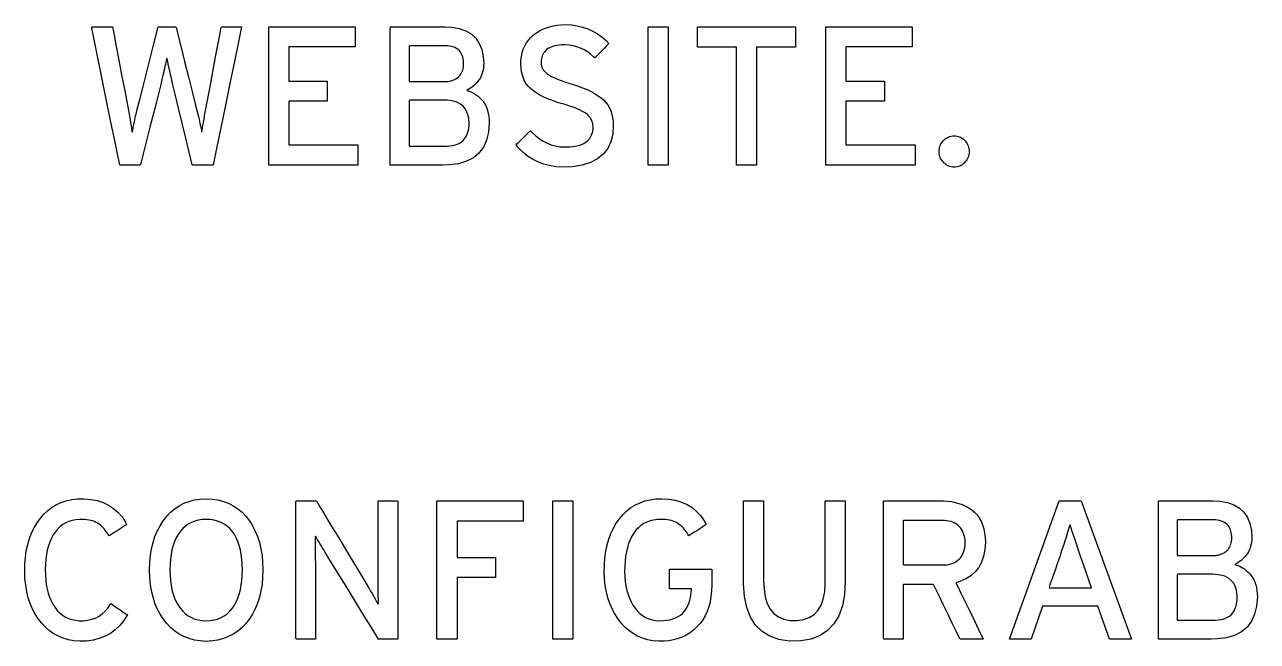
# Model space of a CAD drawing. Extents: x 1 to 47.7, y 0.2 to 33.3.
# Drawn here: x 16.055 to 18.394, y 22.696 to 23.867 of the extents above; entities that cross this region are included whole.
import ezdxf

# ---------------------------------------------------------------- set-up
doc = ezdxf.new("R2010")
doc.units = 0
doc.header["$MEASUREMENT"] = 0
doc.layers.add('4_0_____DWG', color=7, linetype='CONTINUOUS')

msp = doc.modelspace()

# ---------------------------------------------------------------- linework, layer by layer
at = {"layer": '4_0_____DWG'}
for points in [[(17.1718, 23.6753), (17.1707, 23.6588), (17.1672, 23.6441), (17.1612, 23.6314), (17.1528, 23.6207), (17.1418, 23.6118), (17.1284, 23.6049), (17.1126, 23.5999), (17.0943, 23.5969), (17.0752, 23.5959), (17.0627, 23.5969), (17.0508, 23.5989), (17.0395, 23.6019), (17.0288, 23.606), (17.0187, 23.6111), (17.0092, 23.6172), (17.0003, 23.6244), (16.992, 23.6326), (16.9874, 23.6383), (16.989, 23.64), (16.9921, 23.6431), (16.9962, 23.6471), (17.0008, 23.6517), (17.0053, 23.6562), (17.0095, 23.6603), (17.0126, 23.6635), (17.0144, 23.6652), (17.0182, 23.6615), (17.0249, 23.6554), (17.0318, 23.65), (17.0389, 23.6454), (17.0464, 23.6416), (17.054, 23.6386), (17.062, 23.6364), (17.0702, 23.6349), (17.0786, 23.6343), (17.0894, 23.6345), (17.0997, 23.6357), (17.1086, 23.638), (17.1161, 23.6412), (17.1223, 23.6454), (17.1271, 23.6506), (17.1305, 23.6568), (17.1327, 23.6639), (17.1334, 23.6721), (17.1333, 23.6757), (17.1328, 23.6789), (17.132, 23.682), (17.1309, 23.6849), (17.1295, 23.6877), (17.1277, 23.6904), (17.1257, 23.6929), (17.1233, 23.6953), (17.1205, 23.6976), (17.1172, 23.6998), (17.1135, 23.702), (17.1092, 23.7042), (17.1045, 23.7064), (17.0992, 23.7085), (17.0935, 23.7106), (17.0873, 23.7127), (17.0806, 23.7148), (17.0729, 23.717), (17.0643, 23.7196), (17.0562, 23.7224), (17.0486, 23.7253), (17.0415, 23.7284), (17.035, 23.7316), (17.029, 23.7349), (17.0235, 23.7384), (17.0185, 23.742), (17.014, 23.7457), (17.01, 23.7498), (17.0065, 23.7543), (17.0036, 23.7593), (17.0011, 23.7648), (16.9992, 23.7707), (16.9978, 23.7771), (16.9969, 23.784), (16.9965, 23.7913), (16.9966, 23.799), (16.9975, 23.8063), (16.9989, 23.8133), (17.001, 23.8199), (17.0037, 23.8261), (17.007, 23.8319), (17.0109, 23.8374), (17.0154, 23.8424), (17.0206, 23.8471), (17.026, 23.8512), (17.0317, 23.8548), (17.0378, 23.8579), (17.0442, 23.8605), (17.0509, 23.8627), (17.058, 23.8644), (17.0653, 23.8656), (17.0731, 23.8663), (17.0814, 23.8666), (17.0926, 23.866), (17.1033, 23.8644), (17.1135, 23.862), (17.1233, 23.8587), (17.1327, 23.8545), (17.1416, 23.8494), (17.1501, 23.8434), (17.1581, 23.8365), (17.1634, 23.8309), (17.1619, 23.8294), (17.159, 23.8263), (17.155, 23.8222), (17.1506, 23.8176), (17.146, 23.8129), (17.1419, 23.8086), (17.1387, 23.8052), (17.1368, 23.8033), (17.134, 23.8057), (17.1285, 23.8107), (17.1226, 23.8152), (17.1164, 23.8189), (17.1098, 23.8221), (17.1029, 23.8246), (17.0956, 23.8264), (17.088, 23.8276), (17.08, 23.8281), (17.074, 23.828), (17.0693, 23.8277), (17.0649, 23.8271), (17.0609, 23.8264), (17.0571, 23.8253), (17.0537, 23.8241), (17.0506, 23.8227), (17.0478, 23.821), (17.0453, 23.8191), (17.0431, 23.8169), (17.0411, 23.8146), (17.0395, 23.8122), (17.038, 23.8097), (17.0369, 23.8071), (17.036, 23.8043), (17.0353, 23.8015), (17.035, 23.7985), (17.0348, 23.7954), (17.0349, 23.7939), (17.035, 23.7924), (17.0351, 23.791), (17.0354, 23.7896), (17.0357, 23.7883), (17.036, 23.787), (17.0364, 23.7858), (17.0369, 23.7846), (17.0375, 23.7835), (17.0381, 23.7822), (17.0389, 23.781), (17.0397, 23.7798), (17.0407, 23.7786), (17.0417, 23.7774), (17.0429, 23.7762), (17.0442, 23.7751), (17.0456, 23.7739), (17.0476, 23.7724), (17.0508, 23.7704), (17.0545, 23.7683), (17.0588, 23.7662), (17.0635, 23.7641), (17.0688, 23.7619), (17.0746, 23.7598), (17.0809, 23.7576), (17.0876, 23.7554), (17.0957, 23.753), (17.1038, 23.7503), (17.1116, 23.7475), (17.1189, 23.7445), (17.1258, 23.7414), (17.1322, 23.7381), (17.1383, 23.7347), (17.1439, 23.7311), (17.149, 23.7274), (17.1538, 23.7234), (17.1579, 23.719), (17.1615, 23.7141), (17.1646, 23.7088), (17.1671, 23.703), (17.1691, 23.6968), (17.1706, 23.6901), (17.1715, 23.6829)], [(16.4125, 23.6), (16.4111, 23.6), (16.4073, 23.6), (16.4018, 23.6), (16.3953, 23.6), (16.3885, 23.6), (16.3822, 23.6), (16.377, 23.6), (16.3737, 23.6), (16.3727, 23.6003), (16.3706, 23.6088), (16.3663, 23.6268), (16.3604, 23.6513), (16.3536, 23.6794), (16.3467, 23.7081), (16.3404, 23.7343), (16.3354, 23.7551), (16.3324, 23.7674), (16.3315, 23.7714), (16.3305, 23.7757), (16.3295, 23.7799), (16.3286, 23.784), (16.3277, 23.788), (16.3269, 23.7919), (16.3261, 23.7957), (16.3254, 23.7994), (16.3247, 23.803), (16.324, 23.8021), (16.3232, 23.7985), (16.3224, 23.7947), (16.3216, 23.7909), (16.3208, 23.787), (16.3199, 23.7829), (16.319, 23.7788), (16.318, 23.7746), (16.3171, 23.7702), (16.3158, 23.7651), (16.3121, 23.7503), (16.3064, 23.7278), (16.2995, 23.7007), (16.2922, 23.6719), (16.2853, 23.6444), (16.2794, 23.6213), (16.2754, 23.6055), (16.2741, 23.6), (16.2725, 23.6), (16.2687, 23.6), (16.2632, 23.6), (16.2568, 23.6), (16.2502, 23.6), (16.244, 23.6), (16.239, 23.6), (16.2358, 23.6), (16.2349, 23.6007), (16.2321, 23.6147), (16.2262, 23.6432), (16.2184, 23.6816), (16.2095, 23.7253), (16.2005, 23.7696), (16.1923, 23.8098), (16.1859, 23.8414), (16.1821, 23.8597), (16.1819, 23.8624), (16.1846, 23.8624), (16.1893, 23.8624), (16.1953, 23.8624), (16.202, 23.8624), (16.2086, 23.8624), (16.2145, 23.8624), (16.2189, 23.8624), (16.2212, 23.8624), (16.2219, 23.8595), (16.2244, 23.8465), (16.2283, 23.8254), (16.2333, 23.7994), (16.2386, 23.7713), (16.2438, 23.744), (16.2483, 23.7205), (16.2515, 23.7038), (16.2528, 23.6966), (16.2535, 23.6932), (16.2542, 23.6894), (16.2549, 23.6855), (16.2556, 23.6816), (16.2563, 23.6777), (16.2569, 23.6738), (16.2575, 23.6698), (16.2582, 23.6657), (16.2588, 23.6625), (16.2596, 23.6665), (16.2604, 23.6705), (16.2612, 23.6744), (16.262, 23.6783), (16.2628, 23.6822), (16.2636, 23.686), (16.2644, 23.6898), (16.2652, 23.6936), (16.266, 23.6968), (16.2684, 23.7062), (16.273, 23.7247), (16.2793, 23.7493), (16.2863, 23.777), (16.2934, 23.805), (16.2998, 23.8303), (16.3048, 23.8499), (16.3076, 23.861), (16.3083, 23.8624), (16.3106, 23.8624), (16.3147, 23.8624), (16.3199, 23.8624), (16.3255, 23.8624), (16.3312, 23.8624), (16.3361, 23.8624), (16.3397, 23.8624), (16.3415, 23.8624), (16.3425, 23.859), (16.346, 23.8451), (16.3515, 23.8232), (16.3582, 23.7964), (16.3654, 23.7676), (16.3724, 23.7398), (16.3784, 23.716), (16.3826, 23.6992), (16.3843, 23.6925), (16.385, 23.6896), (16.3858, 23.6863), (16.3866, 23.683), (16.3873, 23.6797), (16.388, 23.6762), (16.3887, 23.6726), (16.3894, 23.669), (16.3901, 23.6653), (16.3908, 23.6627), (16.3916, 23.6667), (16.3923, 23.6706), (16.393, 23.6743), (16.3936, 23.6779), (16.3942, 23.6814), (16.3948, 23.6847), (16.3953, 23.6879), (16.3957, 23.691), (16.3962, 23.6938), (16.3981, 23.7039), (16.4017, 23.7232), (16.4065, 23.7485), (16.4118, 23.7769), (16.4171, 23.8053), (16.4219, 23.8309), (16.4256, 23.8505), (16.4277, 23.8613), (16.4283, 23.8624), (16.4311, 23.8624), (16.4358, 23.8624), (16.4417, 23.8624), (16.4482, 23.8624), (16.4546, 23.8624), (16.4601, 23.8624), (16.4642, 23.8624), (16.4661, 23.8624), (16.4649, 23.8564), (16.4604, 23.8342), (16.4534, 23.7999), (16.4448, 23.7581), (16.4357, 23.7136), (16.427, 23.6708), (16.4196, 23.6346), (16.4144, 23.6094)], [(16.9364, 23.6805), (16.935, 23.6627), (16.9313, 23.6472), (16.9252, 23.6339), (16.9169, 23.6228), (16.9062, 23.6139), (16.8932, 23.6072), (16.8779, 23.6026), (16.8602, 23.6003), (16.8486, 23.6), (16.8418, 23.6), (16.8294, 23.6), (16.8135, 23.6), (16.796, 23.6), (16.7788, 23.6), (16.7639, 23.6), (16.7532, 23.6), (16.7485, 23.6), (16.7485, 23.6079), (16.7485, 23.6327), (16.7485, 23.6695), (16.7485, 23.7133), (16.7485, 23.7591), (16.7485, 23.8018), (16.7485, 23.8364), (16.7485, 23.8579), (16.749, 23.8624), (16.7553, 23.8624), (16.7676, 23.8624), (16.7837, 23.8624), (16.8017, 23.8624), (16.8197, 23.8624), (16.8355, 23.8624), (16.8472, 23.8624), (16.8527, 23.8624), (16.8653, 23.8618), (16.8795, 23.8593), (16.8918, 23.855), (16.9023, 23.8489), (16.9108, 23.8409), (16.9174, 23.8311), (16.9222, 23.8195), (16.925, 23.806), (16.9259, 23.7932), (16.9257, 23.7888), (16.9253, 23.7845), (16.9246, 23.7804), (16.9237, 23.7765), (16.9225, 23.7728), (16.9211, 23.7692), (16.9195, 23.7658), (16.9175, 23.7626), (16.9154, 23.7597), (16.9132, 23.7568), (16.9108, 23.7542), (16.9082, 23.7517), (16.9055, 23.7493), (16.9027, 23.7471), (16.8996, 23.7451), (16.8965, 23.7432), (16.8939, 23.7416), (16.8976, 23.7405), (16.9013, 23.7392), (16.9049, 23.7375), (16.9083, 23.7355), (16.9118, 23.7332), (16.9151, 23.7306), (16.9184, 23.7277), (16.9215, 23.7245), (16.9246, 23.721), (16.9273, 23.7171), (16.9296, 23.7129), (16.9316, 23.7083), (16.9333, 23.7034), (16.9346, 23.6982), (16.9355, 23.6926), (16.9361, 23.6867)], [(16.8878, 23.7921), (16.8877, 23.7955), (16.8874, 23.7988), (16.8869, 23.8019), (16.8861, 23.8049), (16.8852, 23.8078), (16.884, 23.8106), (16.8827, 23.8132), (16.8811, 23.8156), (16.8792, 23.8179), (16.8768, 23.8198), (16.8742, 23.8215), (16.8713, 23.823), (16.8681, 23.8242), (16.8647, 23.8251), (16.8609, 23.8258), (16.8569, 23.8263), (16.8526, 23.8265), (16.85, 23.8265), (16.843, 23.8265), (16.8331, 23.8265), (16.8215, 23.8265), (16.8095, 23.8265), (16.7986, 23.8265), (16.79, 23.8265), (16.785, 23.8265), (16.7843, 23.8258), (16.7843, 23.8209), (16.7843, 23.8123), (16.7843, 23.8014), (16.7843, 23.7895), (16.7843, 23.778), (16.7843, 23.7681), (16.7843, 23.7611), (16.7843, 23.7585), (16.787, 23.7585), (16.7939, 23.7585), (16.8038, 23.7585), (16.8154, 23.7585), (16.8274, 23.7585), (16.8383, 23.7585), (16.8469, 23.7585), (16.8519, 23.7585), (16.8537, 23.7586), (16.8559, 23.7586), (16.858, 23.7588), (16.8601, 23.7591), (16.862, 23.7594), (16.8638, 23.7598), (16.8656, 23.7604), (16.8673, 23.761), (16.8689, 23.7617), (16.8704, 23.7624), (16.8718, 23.7631), (16.8732, 23.7639), (16.8746, 23.7648), (16.8758, 23.7657), (16.8771, 23.7666), (16.8782, 23.7676), (16.8793, 23.7686), (16.8808, 23.7703), (16.8824, 23.7726), (16.8839, 23.775), (16.8851, 23.7776), (16.8861, 23.7802), (16.8868, 23.783), (16.8874, 23.7859), (16.8877, 23.7889)], [(16.8983, 23.6794), (16.8975, 23.6891), (16.8954, 23.6975), (16.8921, 23.7048), (16.8876, 23.7109), (16.8817, 23.7157), (16.8747, 23.7193), (16.8663, 23.7217), (16.8567, 23.7229), (16.852, 23.723), (16.8461, 23.723), (16.8366, 23.723), (16.825, 23.723), (16.8126, 23.723), (16.801, 23.723), (16.7915, 23.723), (16.7856, 23.723), (16.7843, 23.7226), (16.7843, 23.7171), (16.7843, 23.7064), (16.7843, 23.6924), (16.7843, 23.6768), (16.7843, 23.6616), (16.7843, 23.6485), (16.7843, 23.6393), (16.7843, 23.6359), (16.787, 23.6359), (16.7942, 23.6359), (16.8044, 23.6359), (16.8162, 23.6359), (16.8283, 23.6359), (16.8392, 23.6359), (16.8476, 23.6359), (16.8519, 23.6359), (16.8562, 23.6359), (16.8618, 23.6364), (16.8669, 23.6371), (16.8717, 23.6382), (16.876, 23.6397), (16.8799, 23.6416), (16.8833, 23.6437), (16.8864, 23.6463), (16.889, 23.6491), (16.8912, 23.6521), (16.893, 23.6553), (16.8946, 23.6588), (16.8959, 23.6625), (16.897, 23.6664), (16.8977, 23.6705), (16.8981, 23.6748)], [(17.8473, 23.6254), (17.8471, 23.6226), (17.8467, 23.6199), (17.8461, 23.6173), (17.8453, 23.6148), (17.8442, 23.6124), (17.843, 23.6101), (17.8416, 23.608), (17.8399, 23.6059), (17.8381, 23.6039), (17.8361, 23.6021), (17.834, 23.6006), (17.8317, 23.5992), (17.8294, 23.5981), (17.8269, 23.5972), (17.8243, 23.5965), (17.8216, 23.596), (17.8187, 23.5958), (17.816, 23.596), (17.8133, 23.5965), (17.8108, 23.5972), (17.8084, 23.5981), (17.806, 23.5992), (17.8038, 23.6006), (17.8018, 23.6021), (17.7998, 23.6039), (17.7978, 23.6059), (17.796, 23.608), (17.7945, 23.6101), (17.7932, 23.6124), (17.7921, 23.6148), (17.7913, 23.6173), (17.7907, 23.6199), (17.7903, 23.6226), (17.7902, 23.6254), (17.7903, 23.6284), (17.7907, 23.6312), (17.7913, 23.634), (17.7921, 23.6366), (17.7932, 23.6391), (17.7945, 23.6414), (17.796, 23.6437), (17.7978, 23.6458), (17.7998, 23.6478), (17.8018, 23.6495), (17.8038, 23.651), (17.806, 23.6523), (17.8084, 23.6534), (17.8108, 23.6542), (17.8133, 23.6548), (17.816, 23.6553), (17.8187, 23.6554), (17.8216, 23.6553), (17.8243, 23.6548), (17.8269, 23.6542), (17.8294, 23.6534), (17.8317, 23.6523), (17.834, 23.651), (17.8361, 23.6495), (17.8381, 23.6478), (17.8399, 23.6458), (17.8416, 23.6437), (17.843, 23.6414), (17.8442, 23.6391), (17.8453, 23.6366), (17.8461, 23.634), (17.8467, 23.6312), (17.8471, 23.6284)], [(16.2495, 22.746), (16.2427, 22.7353), (16.235, 22.7259), (16.2265, 22.7178), (16.2172, 22.711), (16.2071, 22.7054), (16.1961, 22.7011), (16.1844, 22.698), (16.1718, 22.6963), (16.159, 22.6959), (16.1481, 22.6968), (16.1376, 22.6987), (16.1278, 22.7016), (16.1185, 22.7054), (16.1098, 22.7101), (16.1017, 22.7159), (16.0941, 22.7225), (16.0871, 22.7302), (16.0805, 22.7386), (16.0746, 22.7476), (16.0695, 22.7572), (16.0651, 22.7675), (16.0615, 22.7784), (16.0586, 22.79), (16.0565, 22.8022), (16.0552, 22.815), (16.0546, 22.8285), (16.0548, 22.8422), (16.0559, 22.8553), (16.0577, 22.8678), (16.0603, 22.8797), (16.0636, 22.8909), (16.0677, 22.9015), (16.0725, 22.9115), (16.0781, 22.9209), (16.0844, 22.9296), (16.0912, 22.9375), (16.0985, 22.9445), (16.1065, 22.9505), (16.1149, 22.9555), (16.124, 22.9596), (16.1336, 22.9628), (16.1438, 22.965), (16.1546, 22.9663), (16.1667, 22.9665), (16.18, 22.9654), (16.1923, 22.963), (16.2036, 22.9593), (16.214, 22.9544), (16.2235, 22.9482), (16.232, 22.9407), (16.2395, 22.932), (16.2461, 22.922), (16.248, 22.9173), (16.2455, 22.9157), (16.2413, 22.913), (16.236, 22.9096), (16.2303, 22.9059), (16.2247, 22.9023), (16.2198, 22.8991), (16.2163, 22.8969), (16.2148, 22.8959), (16.2129, 22.899), (16.2106, 22.9024), (16.2083, 22.9056), (16.206, 22.9085), (16.2035, 22.9113), (16.2011, 22.9138), (16.1985, 22.9162), (16.1959, 22.9183), (16.1932, 22.9201), (16.1903, 22.9217), (16.1871, 22.9231), (16.1838, 22.9243), (16.1803, 22.9253), (16.1767, 22.9261), (16.1728, 22.9268), (16.1688, 22.9272), (16.1646, 22.9274), (16.159, 22.9273), (16.1517, 22.9267), (16.1449, 22.9254), (16.1385, 22.9234), (16.1325, 22.9208), (16.1269, 22.9175), (16.1218, 22.9136), (16.1171, 22.909), (16.1128, 22.9038), (16.1088, 22.8979), (16.1053, 22.8914), (16.1022, 22.8844), (16.0996, 22.877), (16.0975, 22.869), (16.0959, 22.8605), (16.0947, 22.8515), (16.0939, 22.842), (16.0937, 22.832), (16.0939, 22.822), (16.0945, 22.8125), (16.0957, 22.8036), (16.0973, 22.7951), (16.0993, 22.7871), (16.1019, 22.7797), (16.1049, 22.7727), (16.1083, 22.7662), (16.1122, 22.7602), (16.1165, 22.7546), (16.1211, 22.7497), (16.1262, 22.7455), (16.1317, 22.7421), (16.1377, 22.7393), (16.144, 22.7372), (16.1508, 22.7358), (16.158, 22.735), (16.166, 22.735), (16.1743, 22.7359), (16.1819, 22.7376), (16.1891, 22.7401), (16.1957, 22.7435), (16.2018, 22.7478), (16.2073, 22.753), (16.2124, 22.759), (16.2168, 22.7658), (16.2186, 22.7674), (16.2212, 22.7656), (16.2253, 22.7627), (16.2303, 22.7592), (16.2357, 22.7555), (16.2409, 22.7519), (16.2453, 22.7489), (16.2484, 22.7468)], [(16.5068, 22.8313), (16.5063, 22.8173), (16.5051, 22.804), (16.503, 22.7914), (16.5002, 22.7795), (16.4967, 22.7682), (16.4923, 22.7576), (16.4872, 22.7477), (16.4813, 22.7384), (16.4746, 22.7298), (16.4672, 22.722), (16.4592, 22.7152), (16.4506, 22.7095), (16.4415, 22.7047), (16.4317, 22.701), (16.4214, 22.6982), (16.4105, 22.6965), (16.3989, 22.6958), (16.3875, 22.6965), (16.3767, 22.6982), (16.3665, 22.701), (16.3568, 22.7047), (16.3478, 22.7095), (16.3394, 22.7152), (16.3315, 22.722), (16.3243, 22.7298), (16.3176, 22.7384), (16.3115, 22.7477), (16.3063, 22.7576), (16.3018, 22.7682), (16.2982, 22.7795), (16.2953, 22.7914), (16.2932, 22.804), (16.292, 22.8173), (16.2915, 22.8313), (16.292, 22.8453), (16.2932, 22.8586), (16.2953, 22.8712), (16.2982, 22.8832), (16.3018, 22.8946), (16.3063, 22.9052), (16.3115, 22.9153), (16.3176, 22.9246), (16.3243, 22.9333), (16.3315, 22.9409), (16.3394, 22.9476), (16.3478, 22.9533), (16.3568, 22.9579), (16.3665, 22.9616), (16.3767, 22.9643), (16.3875, 22.9659), (16.3989, 22.9666), (16.4105, 22.9659), (16.4214, 22.9643), (16.4317, 22.9616), (16.4415, 22.9579), (16.4506, 22.9533), (16.4592, 22.9476), (16.4672, 22.9409), (16.4746, 22.9333), (16.4813, 22.9246), (16.4872, 22.9153), (16.4923, 22.9052), (16.4967, 22.8946), (16.5002, 22.8832), (16.503, 22.8712), (16.5051, 22.8586), (16.5063, 22.8453)], [(16.7263, 22.7), (16.7226, 22.706), (16.7128, 22.722), (16.6986, 22.7451), (16.6819, 22.7722), (16.6645, 22.8004), (16.6484, 22.8266), (16.6352, 22.848), (16.6269, 22.8614), (16.6243, 22.8658), (16.6218, 22.8699), (16.6194, 22.8739), (16.6171, 22.8778), (16.6149, 22.8815), (16.6128, 22.8852), (16.6107, 22.8887), (16.6087, 22.8921), (16.6068, 22.8954), (16.606, 22.8933), (16.606, 22.887), (16.606, 22.8805), (16.6061, 22.8737), (16.6061, 22.8668), (16.6062, 22.8597), (16.6062, 22.8524), (16.6063, 22.8449), (16.6064, 22.8371), (16.6064, 22.8323), (16.6064, 22.8201), (16.6064, 22.8017), (16.6064, 22.7797), (16.6064, 22.7563), (16.6064, 22.7343), (16.6064, 22.7159), (16.6064, 22.7037), (16.6063, 22.7), (16.6046, 22.7), (16.6008, 22.7), (16.5954, 22.7), (16.5893, 22.7), (16.583, 22.7), (16.5772, 22.7), (16.5726, 22.7), (16.5699, 22.7), (16.5694, 22.7018), (16.5694, 22.7188), (16.5694, 22.7498), (16.5694, 22.7899), (16.5694, 22.8344), (16.5694, 22.8786), (16.5694, 22.9177), (16.5694, 22.9469), (16.5694, 22.9616), (16.5702, 22.9624), (16.5733, 22.9624), (16.5784, 22.9624), (16.5846, 22.9624), (16.5912, 22.9624), (16.5976, 22.9624), (16.6031, 22.9624), (16.6068, 22.9624), (16.6082, 22.9624), (16.6118, 22.9565), (16.6212, 22.941), (16.6347, 22.9185), (16.6506, 22.8921), (16.6672, 22.8647), (16.6826, 22.8392), (16.6951, 22.8184), (16.703, 22.8053), (16.7057, 22.8008), (16.7085, 22.7959), (16.7113, 22.7912), (16.7139, 22.7867), (16.7164, 22.7823), (16.7187, 22.7781), (16.721, 22.7741), (16.7231, 22.7702), (16.7251, 22.7666), (16.7259, 22.7687), (16.7259, 22.7752), (16.7258, 22.7819), (16.7257, 22.7887), (16.7257, 22.7958), (16.7257, 22.803), (16.7256, 22.8104), (16.7256, 22.818), (16.7256, 22.8258), (16.7256, 22.8306), (16.7256, 22.8428), (16.7256, 22.8611), (16.7256, 22.8831), (16.7256, 22.9063), (16.7256, 22.9283), (16.7256, 22.9466), (16.7256, 22.9587), (16.7256, 22.9624), (16.7274, 22.9624), (16.7312, 22.9624), (16.7366, 22.9624), (16.7427, 22.9624), (16.749, 22.9624), (16.7548, 22.9624), (16.7594, 22.9624), (16.7621, 22.9624), (16.7626, 22.9605), (16.7626, 22.9435), (16.7626, 22.9126), (16.7626, 22.8725), (16.7626, 22.828), (16.7626, 22.7838), (16.7626, 22.7447), (16.7626, 22.7154), (16.7626, 22.7008), (16.7619, 22.7), (16.7589, 22.7), (16.7542, 22.7), (16.7484, 22.7), (16.7422, 22.7), (16.7363, 22.7), (16.7312, 22.7), (16.7276, 22.7)], [(17.3588, 22.8027), (17.3583, 22.7914), (17.3572, 22.7808), (17.3555, 22.7707), (17.353, 22.7613), (17.3499, 22.7525), (17.3461, 22.7442), (17.3416, 22.7366), (17.3365, 22.7296), (17.3306, 22.7231), (17.3243, 22.7173), (17.3176, 22.7121), (17.3104, 22.7076), (17.3028, 22.7039), (17.2948, 22.7009), (17.2863, 22.6985), (17.2774, 22.6969), (17.2681, 22.696), (17.2578, 22.6959), (17.247, 22.697), (17.2367, 22.6989), (17.227, 22.7019), (17.2179, 22.7057), (17.2093, 22.7105), (17.2012, 22.7162), (17.1938, 22.7229), (17.1868, 22.7305), (17.1804, 22.7389), (17.1746, 22.7478), (17.1695, 22.7574), (17.1652, 22.7676), (17.1616, 22.7784), (17.1588, 22.7899), (17.1567, 22.802), (17.1553, 22.8147), (17.1547, 22.828), (17.1549, 22.8416), (17.1559, 22.8546), (17.1577, 22.8671), (17.1602, 22.8789), (17.1634, 22.89), (17.1674, 22.9006), (17.1721, 22.9106), (17.1776, 22.9199), (17.1838, 22.9286), (17.1904, 22.9366), (17.1976, 22.9436), (17.2054, 22.9497), (17.2137, 22.9548), (17.2226, 22.959), (17.232, 22.9623), (17.242, 22.9647), (17.2526, 22.9661), (17.2641, 22.9666), (17.2774, 22.9657), (17.2898, 22.9636), (17.3013, 22.9602), (17.3118, 22.9556), (17.3214, 22.9497), (17.33, 22.9426), (17.3377, 22.9343), (17.3445, 22.9247), (17.3483, 22.9175), (17.3464, 22.9163), (17.3427, 22.9139), (17.3378, 22.9107), (17.3322, 22.9071), (17.3266, 22.9035), (17.3215, 22.9003), (17.3176, 22.8978), (17.3154, 22.8964), (17.314, 22.8981), (17.3118, 22.9015), (17.3095, 22.9048), (17.3072, 22.9078), (17.3048, 22.9106), (17.3023, 22.9132), (17.2997, 22.9156), (17.2971, 22.9178), (17.2944, 22.9197), (17.2916, 22.9214), (17.2886, 22.9228), (17.2854, 22.924), (17.282, 22.925), (17.2784, 22.9259), (17.2747, 22.9265), (17.2708, 22.927), (17.2667, 22.9273), (17.2625, 22.9274), (17.2554, 22.9271), (17.2484, 22.9261), (17.2418, 22.9245), (17.2356, 22.9222), (17.2298, 22.9193), (17.2244, 22.9158), (17.2195, 22.9116), (17.2149, 22.9068), (17.2108, 22.9014), (17.207, 22.8952), (17.2037, 22.8886), (17.2009, 22.8815), (17.1985, 22.8739), (17.1966, 22.8658), (17.1951, 22.8572), (17.1941, 22.848), (17.1935, 22.8384), (17.1934, 22.8284), (17.1938, 22.8187), (17.1946, 22.8095), (17.1959, 22.8008), (17.1976, 22.7925), (17.1998, 22.7848), (17.2024, 22.7775), (17.2055, 22.7708), (17.2091, 22.7645), (17.2131, 22.7586), (17.2175, 22.7533), (17.2223, 22.7486), (17.2275, 22.7446), (17.2331, 22.7413), (17.2391, 22.7387), (17.2455, 22.7368), (17.2524, 22.7355), (17.2596, 22.735), (17.2667, 22.7351), (17.2732, 22.7358), (17.2792, 22.7368), (17.2849, 22.7384), (17.29, 22.7403), (17.2948, 22.7427), (17.2991, 22.7456), (17.3029, 22.7489), (17.3064, 22.7526), (17.3093, 22.7566), (17.3118, 22.7607), (17.314, 22.765), (17.3158, 22.7695), (17.3173, 22.7741), (17.3185, 22.779), (17.3193, 22.7839), (17.3198, 22.7891), (17.32, 22.7941), (17.32, 22.7942), (17.32, 22.7943), (17.32, 22.7944), (17.32, 22.7946), (17.32, 22.7948), (17.32, 22.795), (17.32, 22.7951), (17.32, 22.7952), (17.3199, 22.7952), (17.3177, 22.7952), (17.3133, 22.7952), (17.3073, 22.7952), (17.3004, 22.7952), (17.2934, 22.7952), (17.287, 22.7952), (17.2819, 22.7952), (17.2789, 22.7952), (17.2784, 22.7955), (17.2784, 22.7979), (17.2784, 22.8022), (17.2784, 22.8079), (17.2784, 22.8142), (17.2784, 22.8205), (17.2784, 22.8261), (17.2784, 22.8304), (17.2784, 22.8327), (17.2796, 22.8329), (17.2856, 22.8329), (17.2955, 22.8329), (17.308, 22.8329), (17.3215, 22.8329), (17.3348, 22.8329), (17.3463, 22.8329), (17.3547, 22.8329), (17.3586, 22.8329), (17.3588, 22.8322), (17.3588, 22.8296), (17.3588, 22.8257), (17.3588, 22.8208), (17.3588, 22.8157), (17.3588, 22.8108), (17.3588, 22.8067), (17.3588, 22.8038)], [(17.6122, 22.8094), (17.6107, 22.7848), (17.6066, 22.7631), (17.5999, 22.7445), (17.5906, 22.7289), (17.5787, 22.7163), (17.5643, 22.7067), (17.5472, 22.7001), (17.5276, 22.6965), (17.5059, 22.6962), (17.4861, 22.6993), (17.4688, 22.7054), (17.4541, 22.7145), (17.442, 22.7266), (17.4324, 22.7417), (17.4254, 22.7598), (17.421, 22.7809), (17.4191, 22.805), (17.419, 22.8139), (17.419, 22.8274), (17.419, 22.8481), (17.419, 22.8731), (17.419, 22.8995), (17.419, 22.9245), (17.419, 22.9452), (17.419, 22.9587), (17.4191, 22.9624), (17.421, 22.9624), (17.4252, 22.9624), (17.4309, 22.9624), (17.4374, 22.9624), (17.4439, 22.9624), (17.4498, 22.9624), (17.4544, 22.9624), (17.4568, 22.9624), (17.4571, 22.9603), (17.4571, 22.9486), (17.4571, 22.9293), (17.4571, 22.9051), (17.4571, 22.8789), (17.4571, 22.8535), (17.4571, 22.8319), (17.4571, 22.8168), (17.4571, 22.8112), (17.4579, 22.7946), (17.4602, 22.78), (17.4642, 22.7675), (17.4697, 22.757), (17.4767, 22.7486), (17.4854, 22.7421), (17.4956, 22.7378), (17.5074, 22.7354), (17.5206, 22.7352), (17.5329, 22.737), (17.5437, 22.7409), (17.5528, 22.7467), (17.5603, 22.7545), (17.5661, 22.7643), (17.5704, 22.776), (17.5731, 22.7896), (17.5741, 22.8053), (17.5741, 22.8124), (17.5741, 22.826), (17.5741, 22.8469), (17.5741, 22.8722), (17.5741, 22.8989), (17.5741, 22.9241), (17.5741, 22.945), (17.5741, 22.9586), (17.5742, 22.9624), (17.5761, 22.9624), (17.5803, 22.9624), (17.586, 22.9624), (17.5925, 22.9624), (17.599, 22.9624), (17.6049, 22.9624), (17.6095, 22.9624), (17.6119, 22.9624), (17.6122, 22.9603), (17.6122, 22.9485), (17.6122, 22.9289), (17.6122, 22.9044), (17.6122, 22.8779), (17.6122, 22.8522), (17.6122, 22.8303), (17.6122, 22.8151)], [(17.8781, 22.8839), (17.8771, 22.87), (17.8747, 22.8574), (17.8708, 22.8461), (17.8655, 22.8362), (17.8588, 22.8275), (17.8506, 22.8202), (17.841, 22.8142), (17.8299, 22.8095), (17.8223, 22.8067), (17.8255, 22.8001), (17.8316, 22.7875), (17.8396, 22.7711), (17.8484, 22.7528), (17.8573, 22.7345), (17.8651, 22.7184), (17.8709, 22.7063), (17.8738, 22.7003), (17.8731, 22.7), (17.8694, 22.7), (17.8636, 22.7), (17.8565, 22.7), (17.8489, 22.7), (17.8416, 22.7), (17.8355, 22.7), (17.8314, 22.7), (17.83, 22.7), (17.8278, 22.7045), (17.8226, 22.7153), (17.8153, 22.7304), (17.8068, 22.7478), (17.7982, 22.7657), (17.7902, 22.7821), (17.7839, 22.795), (17.7802, 22.8026), (17.7792, 22.8038), (17.7753, 22.8038), (17.7684, 22.8038), (17.7594, 22.8038), (17.7496, 22.8038), (17.7399, 22.8038), (17.7314, 22.8038), (17.7252, 22.8038), (17.7223, 22.8038), (17.7222, 22.8012), (17.7222, 22.792), (17.7222, 22.7779), (17.7222, 22.7609), (17.7222, 22.7429), (17.7222, 22.7259), (17.7222, 22.7119), (17.7222, 22.7026), (17.7222, 22.7), (17.7203, 22.7), (17.7163, 22.7), (17.7108, 22.7), (17.7044, 22.7), (17.698, 22.7), (17.6922, 22.7), (17.6877, 22.7), (17.6852, 22.7), (17.6849, 22.703), (17.6849, 22.7222), (17.6849, 22.7549), (17.6849, 22.7963), (17.6849, 22.8415), (17.6849, 22.8856), (17.6849, 22.9237), (17.6849, 22.9509), (17.6849, 22.9623), (17.6884, 22.9624), (17.6988, 22.9624), (17.7143, 22.9624), (17.7327, 22.9624), (17.752, 22.9624), (17.77, 22.9624), (17.7848, 22.9624), (17.7941, 22.9624), (17.7985, 22.9624), (17.8063, 22.962), (17.8138, 22.9611), (17.8209, 22.9597), (17.8278, 22.9578), (17.8343, 22.9554), (17.8406, 22.9525), (17.8465, 22.9491), (17.8522, 22.9452), (17.8575, 22.9408), (17.8622, 22.9357), (17.8663, 22.93), (17.8699, 22.9238), (17.8727, 22.917), (17.875, 22.9096), (17.8766, 22.9016), (17.8777, 22.8931)], [(18.3943, 22.7805), (18.3929, 22.7628), (18.3892, 22.7472), (18.3831, 22.7339), (18.3748, 22.7228), (18.3641, 22.7139), (18.3511, 22.7072), (18.3358, 22.7027), (18.3181, 22.7003), (18.3065, 22.7), (18.2997, 22.7), (18.2873, 22.7), (18.2714, 22.7), (18.2539, 22.7), (18.2367, 22.7), (18.2218, 22.7), (18.2111, 22.7), (18.2064, 22.7), (18.2064, 22.7079), (18.2064, 22.7327), (18.2064, 22.7695), (18.2064, 22.8133), (18.2064, 22.8591), (18.2064, 22.9018), (18.2064, 22.9364), (18.2064, 22.9579), (18.2069, 22.9624), (18.2132, 22.9624), (18.2255, 22.9624), (18.2416, 22.9624), (18.2596, 22.9624), (18.2776, 22.9624), (18.2934, 22.9624), (18.3051, 22.9624), (18.3106, 22.9624), (18.3232, 22.9618), (18.3374, 22.9593), (18.3497, 22.955), (18.3602, 22.9489), (18.3687, 22.9409), (18.3753, 22.9311), (18.3801, 22.9195), (18.3829, 22.906), (18.3838, 22.8932), (18.3836, 22.8888), (18.3832, 22.8845), (18.3825, 22.8804), (18.3816, 22.8765), (18.3804, 22.8728), (18.379, 22.8692), (18.3774, 22.8658), (18.3754, 22.8626), (18.3733, 22.8597), (18.3711, 22.8568), (18.3687, 22.8542), (18.3661, 22.8517), (18.3634, 22.8493), (18.3606, 22.8471), (18.3575, 22.8451), (18.3544, 22.8432), (18.3518, 22.8416), (18.3555, 22.8405), (18.3592, 22.8392), (18.3628, 22.8375), (18.3662, 22.8355), (18.3697, 22.8332), (18.373, 22.8306), (18.3763, 22.8277), (18.3794, 22.8245), (18.3825, 22.821), (18.3852, 22.8171), (18.3875, 22.8129), (18.3895, 22.8083), (18.3912, 22.8034), (18.3925, 22.7982), (18.3934, 22.7926), (18.394, 22.7867)], [(16.468, 22.8313), (16.4677, 22.8416), (16.467, 22.8514), (16.4658, 22.8606), (16.4641, 22.8693), (16.462, 22.8775), (16.4593, 22.8851), (16.4562, 22.8923), (16.4526, 22.8988), (16.4485, 22.9048), (16.4439, 22.91), (16.4388, 22.9146), (16.4333, 22.9184), (16.4274, 22.9216), (16.4209, 22.9241), (16.4141, 22.9259), (16.4067, 22.927), (16.3989, 22.9274), (16.3913, 22.927), (16.3841, 22.9259), (16.3774, 22.9241), (16.371, 22.9216), (16.3652, 22.9184), (16.3597, 22.9146), (16.3547, 22.91), (16.3501, 22.9048), (16.346, 22.8988), (16.3423, 22.8923), (16.3391, 22.8851), (16.3364, 22.8775), (16.3342, 22.8693), (16.3325, 22.8606), (16.3312, 22.8514), (16.3305, 22.8416), (16.3303, 22.8313), (16.3305, 22.8211), (16.3312, 22.8114), (16.3325, 22.8023), (16.3342, 22.7937), (16.3364, 22.7856), (16.3391, 22.778), (16.3423, 22.771), (16.346, 22.7644), (16.3501, 22.7583), (16.3547, 22.7529), (16.3597, 22.7481), (16.3652, 22.7441), (16.371, 22.7408), (16.3774, 22.7382), (16.3841, 22.7364), (16.3913, 22.7353), (16.3989, 22.7349), (16.4067, 22.7353), (16.4141, 22.7364), (16.4209, 22.7382), (16.4274, 22.7408), (16.4333, 22.7441), (16.4388, 22.7481), (16.4439, 22.7529), (16.4485, 22.7583), (16.4526, 22.7644), (16.4562, 22.771), (16.4593, 22.778), (16.462, 22.7856), (16.4641, 22.7937), (16.4658, 22.8023), (16.467, 22.8114), (16.4677, 22.8211)], [(17.8396, 22.8828), (17.8394, 22.8877), (17.8388, 22.8922), (17.838, 22.8965), (17.8368, 22.9005), (17.8353, 22.9041), (17.8336, 22.9075), (17.8315, 22.9105), (17.829, 22.9133), (17.8263, 22.9158), (17.8233, 22.9181), (17.8201, 22.9201), (17.8166, 22.9218), (17.8129, 22.9231), (17.809, 22.9241), (17.8048, 22.9249), (17.8003, 22.9253), (17.7963, 22.9254), (17.7926, 22.9254), (17.7844, 22.9254), (17.7731, 22.9254), (17.7602, 22.9254), (17.7472, 22.9254), (17.7356, 22.9254), (17.7269, 22.9254), (17.7225, 22.9254), (17.7222, 22.9237), (17.7222, 22.9163), (17.7222, 22.9047), (17.7222, 22.8906), (17.7222, 22.8756), (17.7222, 22.8615), (17.7222, 22.8499), (17.7222, 22.8425), (17.7225, 22.8408), (17.7269, 22.8408), (17.7356, 22.8408), (17.7472, 22.8408), (17.7602, 22.8408), (17.7731, 22.8408), (17.7844, 22.8408), (17.7926, 22.8408), (17.7963, 22.8408), (17.8003, 22.8409), (17.8046, 22.8413), (17.8088, 22.842), (17.8127, 22.843), (17.8163, 22.8443), (17.8198, 22.8458), (17.823, 22.8477), (17.826, 22.8499), (17.8287, 22.8523), (17.8312, 22.8551), (17.8334, 22.8581), (17.8352, 22.8614), (17.8367, 22.8651), (17.8379, 22.8691), (17.8388, 22.8733), (17.8394, 22.8779)], [(18.0584, 22.8578), (18.0555, 22.8665), (18.0527, 22.8747), (18.0501, 22.8827), (18.0476, 22.8902), (18.0452, 22.8975), (18.043, 22.9043), (18.0409, 22.9109), (18.039, 22.9171), (18.0373, 22.9135), (18.0354, 22.9071), (18.0333, 22.9004), (18.0311, 22.8933), (18.0288, 22.8858), (18.0262, 22.8779), (18.0235, 22.8697), (18.0206, 22.861), (18.0191, 22.8565), (18.0173, 22.8515), (18.0144, 22.8432), (18.0109, 22.8329), (18.0071, 22.822), (18.0035, 22.8117), (18.0006, 22.8034), (17.9989, 22.7983), (17.9991, 22.7974), (18.0048, 22.7974), (18.0153, 22.7974), (18.0287, 22.7974), (18.0434, 22.7974), (18.0576, 22.7974), (18.0695, 22.7974), (18.0773, 22.7974), (18.0794, 22.7975), (18.0782, 22.8009), (18.0757, 22.8081), (18.0723, 22.8178), (18.0686, 22.8287), (18.0648, 22.8395), (18.0616, 22.8488), (18.0593, 22.8554)], [(18.3457, 22.8921), (18.3456, 22.8955), (18.3453, 22.8988), (18.3448, 22.9019), (18.344, 22.9049), (18.3431, 22.9078), (18.3419, 22.9106), (18.3406, 22.9132), (18.339, 22.9156), (18.3371, 22.9179), (18.3347, 22.9198), (18.3321, 22.9215), (18.3292, 22.923), (18.326, 22.9242), (18.3226, 22.9251), (18.3188, 22.9258), (18.3148, 22.9263), (18.3105, 22.9265), (18.3079, 22.9265), (18.3009, 22.9265), (18.291, 22.9265), (18.2794, 22.9265), (18.2674, 22.9265), (18.2565, 22.9265), (18.2479, 22.9265), (18.2429, 22.9265), (18.2422, 22.9258), (18.2422, 22.9209), (18.2422, 22.9123), (18.2422, 22.9014), (18.2422, 22.8895), (18.2422, 22.878), (18.2422, 22.8681), (18.2422, 22.8611), (18.2422, 22.8585), (18.2449, 22.8585), (18.2518, 22.8585), (18.2617, 22.8585), (18.2733, 22.8585), (18.2853, 22.8585), (18.2962, 22.8585), (18.3048, 22.8585), (18.3098, 22.8585), (18.3116, 22.8586), (18.3138, 22.8586), (18.3159, 22.8588), (18.318, 22.8591), (18.3199, 22.8594), (18.3217, 22.8598), (18.3235, 22.8604), (18.3252, 22.861), (18.3268, 22.8617), (18.3283, 22.8624), (18.3297, 22.8631), (18.3311, 22.8639), (18.3325, 22.8648), (18.3337, 22.8657), (18.335, 22.8666), (18.3361, 22.8676), (18.3372, 22.8686), (18.3387, 22.8703), (18.3403, 22.8726), (18.3418, 22.875), (18.343, 22.8776), (18.344, 22.8802), (18.3447, 22.883), (18.3453, 22.8859), (18.3456, 22.8889)], [(18.3562, 22.7794), (18.3554, 22.7891), (18.3533, 22.7975), (18.35, 22.8048), (18.3454, 22.8109), (18.3396, 22.8157), (18.3326, 22.8193), (18.3242, 22.8217), (18.3146, 22.8229), (18.3099, 22.8231), (18.304, 22.8231), (18.2945, 22.8231), (18.2829, 22.8231), (18.2705, 22.8231), (18.2589, 22.8231), (18.2494, 22.8231), (18.2435, 22.8231), (18.2422, 22.8226), (18.2422, 22.8171), (18.2422, 22.8064), (18.2422, 22.7924), (18.2422, 22.7768), (18.2422, 22.7616), (18.2422, 22.7485), (18.2422, 22.7393), (18.2422, 22.7359), (18.2449, 22.7359), (18.2521, 22.7359), (18.2623, 22.7359), (18.2741, 22.7359), (18.2862, 22.7359), (18.2971, 22.7359), (18.3055, 22.7359), (18.3098, 22.7359), (18.3141, 22.7359), (18.3197, 22.7364), (18.3248, 22.7371), (18.3296, 22.7382), (18.3339, 22.7397), (18.3378, 22.7416), (18.3412, 22.7437), (18.3443, 22.7463), (18.3469, 22.7491), (18.3491, 22.7521), (18.3509, 22.7553), (18.3525, 22.7588), (18.3538, 22.7625), (18.3549, 22.7664), (18.3556, 22.7705), (18.356, 22.7748)]]:
    msp.add_lwpolyline(points, close=True, dxfattribs=at)
for points in [[(16.518, 23.6), (16.518, 23.8624), (16.6817, 23.8624), (16.6817, 23.8243), (16.556, 23.8243), (16.556, 23.7591), (16.629, 23.7591), (16.629, 23.721), (16.556, 23.721), (16.556, 23.6381), (16.6872, 23.6381), (16.6872, 23.6), (16.518, 23.6)], [(17.2379, 23.6), (17.2379, 23.8624), (17.276, 23.8624), (17.276, 23.6), (17.2379, 23.6)], [(17.4437, 23.8239), (17.4437, 23.6), (17.4057, 23.6), (17.4057, 23.8239), (17.3315, 23.8239), (17.3315, 23.8624), (17.5179, 23.8624), (17.5179, 23.8239), (17.4437, 23.8239)], [(17.5752, 23.6), (17.5752, 23.8624), (17.739, 23.8624), (17.739, 23.8243), (17.6133, 23.8243), (17.6133, 23.7591), (17.6863, 23.7591), (17.6863, 23.721), (17.6133, 23.721), (17.6133, 23.6381), (17.7445, 23.6381), (17.7445, 23.6), (17.5752, 23.6)], [(16.8752, 22.924), (16.8752, 22.8551), (16.9482, 22.8551), (16.9482, 22.8167), (16.8752, 22.8167), (16.8752, 22.7), (16.8371, 22.7), (16.8371, 22.9624), (17.0009, 22.9624), (17.0009, 22.924), (16.8752, 22.924)], [(17.057, 22.7), (17.057, 22.9624), (17.0951, 22.9624), (17.0951, 22.7), (17.057, 22.7)], [(18.1135, 22.7), (18.0916, 22.7623), (17.9865, 22.7623), (17.9647, 22.7), (17.9238, 22.7), (18.0183, 22.9624), (18.0601, 22.9624), (18.1556, 22.7), (18.1135, 22.7)]]:
    msp.add_lwpolyline(points, dxfattribs=at)

doc.saveas('drawing.dxf')
